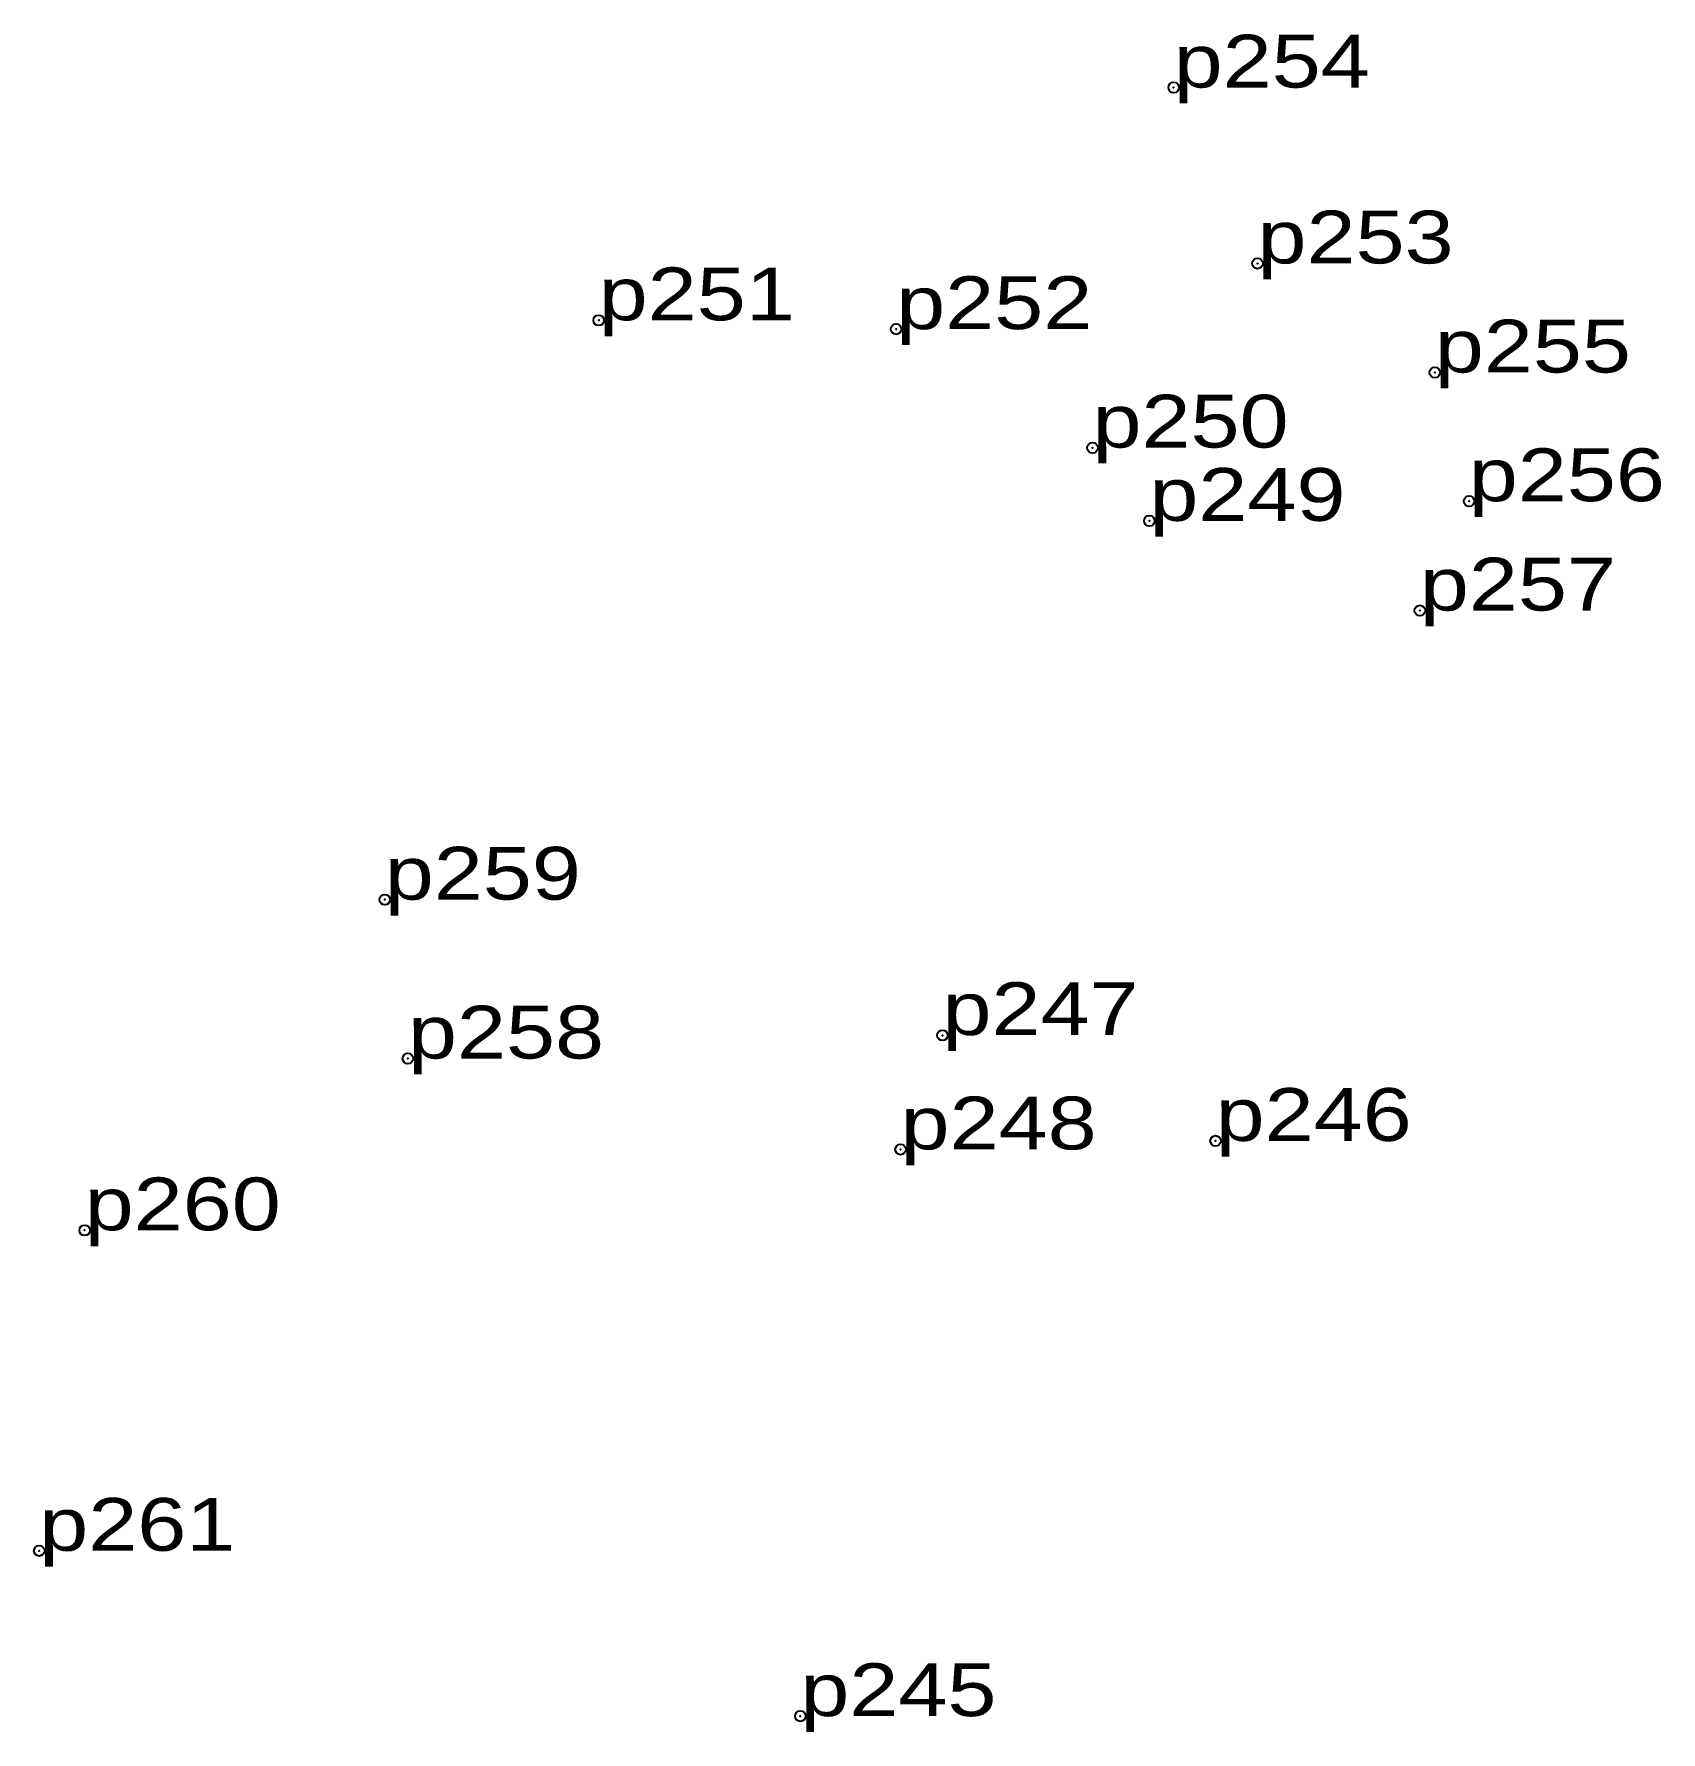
# Model space of a CAD drawing. Header units: metres. Extents: x 536590 to 548895, y 1836045 to 1838403.
# Drawn here: x 548839.5 to 548895, y 1838345.3 to 1838403.2 of the extents above.
import ezdxf

# ---------------------------------------------------------------- set-up
doc = ezdxf.new("R2010")
doc.units = ezdxf.units.M
doc.header["$LTSCALE"] = 0.72
doc.header["$PDMODE"] = 32
doc.header["$PDSIZE"] = 0.36
doc.layers.add('12', color=7, linetype='Continuous')
doc.layers.add('7', color=7, linetype='Continuous')

msp = doc.modelspace()

# ---------------------------------------------------------------- linework, layer by layer
at = {"layer": '7'}
for p in [(548878.41, 1838401.42), (548881.27, 1838395.42), (548858.79, 1838393.48), (548868.94, 1838393.18), (548887.32, 1838391.7), (548875.64, 1838389.13), (548888.49, 1838387.31), (548877.58, 1838386.64), (548886.81, 1838383.58), (548851.49, 1838373.72), (548870.52, 1838369.09), (548852.28, 1838368.3), (548869.09, 1838365.2), (548879.84, 1838365.49), (548841.25, 1838362.44), (548839.7, 1838351.51), (548865.67, 1838345.87)]:
    msp.add_point(p, dxfattribs=at)

# ---------------------------------------------------------------- texts
at = {"layer": '12', "width": 1.25}
for s, p in [('p254', (548878.41, 1838401.42)), ('p253', (548881.27, 1838395.42)), ('p251', (548858.79, 1838393.48)), ('p252', (548868.94, 1838393.18)), ('p255', (548887.32, 1838391.7)), ('p250', (548875.64, 1838389.14)), ('p256', (548888.48, 1838387.31)), ('p249', (548877.58, 1838386.64)), ('p257', (548886.81, 1838383.58)), ('p259', (548851.49, 1838373.72)), ('p247', (548870.52, 1838369.1)), ('p258', (548852.28, 1838368.3)), ('p248', (548869.09, 1838365.2)), ('p246', (548879.84, 1838365.49)), ('p260', (548841.25, 1838362.44)), ('p261', (548839.7, 1838351.51)), ('p245', (548865.67, 1838345.87))]:
    msp.add_text(s, height=1.8, dxfattribs=at).set_placement(p)

doc.saveas('drawing.dxf')
